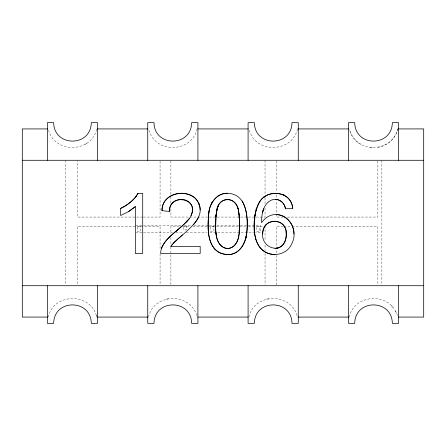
<?xml version="1.0" encoding="UTF-8"?>
<svg xmlns="http://www.w3.org/2000/svg" width="446" height="446" viewBox="0 0 446 446"><rect width="100%" height="100%" fill="white"/><g stroke="black" fill="none" stroke-linecap="round" stroke-linejoin="round"><path stroke-width="0.33" stroke-dasharray="2.23 1.67" d="M398.613 128.922L397.815 128.922C395.435 138.65 386.754 146.327 376.831 147.576M48.185 317.078C53.615 292.442 91.335 292.442 96.765 317.078L95.728 313.939M197.115 128.922C191.886 152.861 155.347 153.87 148.947 130.176M148.535 317.078C153.965 292.442 191.685 292.442 197.115 317.078M297.465 128.922C292.236 152.861 255.697 153.87 249.297 130.176M248.885 317.078C254.315 292.442 292.035 292.442 297.465 317.078M397.815 128.922C392.586 152.855 355.992 153.926 349.631 130.182C351.437 136.097 355.596 141.181 360.903 144.331M349.235 317.078C354.665 292.442 392.385 292.442 397.815 317.078M48.597 130.176C54.997 153.87 91.536 152.861 96.765 128.922L97.562 128.922M85.097 144.331L87.84 142.486M166.286 299.127L169.53 298.48M266.636 299.127L269.88 298.48M142.675 217.068L77.275 217.068L77.275 160.973M143.372 217.068L160.069 217.068L160.069 160.281M283.204 217.068L276.247 217.068L276.247 200.444M287.38 217.068L377.862 217.068L377.862 160.281M135.69 225.57L181.477 225.57M184.248 225.57L191.189 225.57M193.96 225.57L208.533 225.57M209.224 225.57L239.747 225.57M240.444 225.57L260.559 225.57L260.559 232.528L255.703 232.528M179.197 226.479L170.89 226.479L170.89 234.055M182.659 226.479L190.275 226.479M193.04 226.479L245.657 226.479M248.422 226.479L265.041 226.479L265.041 240.946M283.204 226.479L276.247 226.479L276.247 254.722M283.901 226.479L291.556 226.479M292.253 226.479L377.862 226.479L377.862 285.027M135.69 232.528L172.457 232.528M175.925 232.528L183.557 232.528M186.333 232.528L207.145 232.528M209.915 232.528L255.012 232.528M370.23 147.52L373.525 147.738M391.359 305.705L393.528 308.203M395.34 310.962L396.778 313.939M381.876 160.281L381.876 285.022M276.247 160.973L276.247 192.137M276.247 194.908L276.247 199.752M276.247 255.407L276.247 285.719M265.041 160.281L265.041 194.908M265.041 197.678L265.041 203.911M265.041 208.065L265.041 217.068L170.89 217.068L170.89 208.756M265.041 245.077L265.041 250.585M265.041 253.345L265.041 285.027M170.89 160.973L170.89 196.29M170.89 196.981L170.89 203.214M170.89 237.501L170.89 244.386M170.89 247.145L170.89 285.027M160.069 248.522L160.069 226.479L77.275 226.479L77.275 285.027M160.069 254.03L160.069 285.027M65.824 160.281L65.824 285.022M140.601 226.384L137.323 226.384L137.323 231.301L140.601 231.301L140.601 226.384M186.662 226.384L183.59 226.384L183.59 229.868L186.662 229.868L186.662 226.384M213.885 226.384L210.612 226.384L210.612 231.301L213.885 231.301L213.885 226.384M259.539 226.384L256.673 226.384L256.673 231.301L259.539 231.301L259.539 226.384"/><path stroke-width="0.67" d="M239.374 228.664L239.279 231.357L239.513 222.682M215.652 225.23C215.652 218.579 215.792 211.655 218.44 205.444L218.022 206.476M275.037 254.493C249.347 254.058 250.635 215.775 260.676 200.226C269.345 188.446 291.991 192.399 292.738 208.282L285.418 208.834C284.888 201.954 277.273 197.299 270.995 200.271C262.995 204.424 261.534 214.504 261.562 222.615C276.481 202.361 302.678 224.182 291.372 244.508C286.962 254.203 273.955 257.13 265.086 251.979C255.263 246.343 254.036 233.659 254.371 223.485M239.43 229.01C240.048 237.372 235.694 250.685 224.99 248.11C212.658 242.73 216.176 225.866 216.048 215.156M239.218 231.329L239.335 228.653M239.452 225.971L239.279 216.522L238.37 210.127M254.276 225.459L255.084 214.621M286.098 231.775C288.562 258.858 254.103 249.058 264.567 226.802C268.793 219.075 281.538 219.399 284.949 227.683C288.618 235.594 284.949 248.299 274.914 248.461M177.402 230.086C170.288 236.285 160.906 243.142 160.621 253.484L200.193 253.484L200.193 246.409L170.824 246.409C180.463 233.381 212.603 218.01 195.075 198.147C184.142 188.095 161.786 194.177 162.004 210.668L169.564 211.465C168.599 202.11 179.755 196.48 187.365 200.934C195.699 205.561 192.488 217.068 186.222 222.052L187.459 220.603M169.564 211.465C168.443 192.544 200.382 198.264 191.011 215.619M262.727 234.094C261.635 217.068 287.999 217.314 286.276 234.496M216.02 215.535L216.154 214.258M209.035 211.638C207.234 226.122 205.946 250.028 224.176 254.226C238.175 257.414 247.195 242.869 246.867 230.532C247.92 217.347 247.062 196.63 230.671 193.581C218.947 191.089 209.514 201.843 208.867 212.848M246.147 236.202L246.315 234.97M215.886 216.834L216.996 209.709M216.5 212.185C216.728 196.234 237.099 195.209 238.588 211.136M215.624 223.959C215.502 232.622 215.948 247.703 227.599 248.461C233.849 248.444 237.986 242.301 238.549 236.592M238.342 237.902C239.758 230.002 239.77 221.852 238.956 213.89M216.934 210.44L217.185 209.09M162.004 210.668C161.669 188.206 200.265 187.376 200.098 209.994M254.85 215.897C255.937 208.65 258.345 200.7 264.835 196.502M245.607 238.699L246.086 236.519L245.763 237.79M256.071 209.776L256.355 208.75M262.532 212.452L263.658 208.756M262.694 211.772L263.079 210.568M256.015 210.144L256.467 208.828M161.48 248.366C166.274 236.586 178.551 230.61 186.712 221.528M218.077 206.253C219.666 201.893 224.187 198.805 228.876 199.552C236.146 200.65 238.883 208.817 239.162 215.206M198.626 217.057L196.675 220.619L193.742 224.371M136.409 195.984L137.992 193.369L142.709 193.369L142.709 253.484L135.361 253.484L135.361 206.626L128.409 211.711L120.66 215.507L120.66 208.405C126.67 205.394 132.367 201.436 136.409 195.984C132.306 201.375 126.753 205.517 120.66 208.405M135.394 197.316L137.992 193.369M170.824 246.409L173.929 242.44L182.431 234.891M265.036 226.094L266.184 224.712M189.104 218.679L184.098 224.176L175.936 231.34M135.361 206.626L128.409 211.711M263.876 197.171L264.902 196.491M263.77 197.182C269.629 192.856 277.836 192.259 284.392 195.309L283.26 194.874M277.334 248.188L278.678 247.764M227.599 193.369C215.797 192.694 208.951 204.909 208.494 215.334C207.908 227.861 206.782 245.311 219.287 252.67C249.498 264.138 252.246 218.055 242.039 200.901M47.505 128.922L22.3 128.922L22.3 317.078L47.505 317.078M97.457 128.922L147.843 128.922M197.807 128.922L248.193 128.922M298.157 128.922L348.532 128.922M398.512 128.922L423.7 128.922L423.7 317.078L398.495 317.078M22.3 160.281L423.7 160.281M22.3 285.719L423.7 285.719M97.457 317.078L147.843 317.078M197.807 317.078L248.193 317.078M298.157 317.078L348.543 317.078M275.282 199.401C280.595 199.2 284.76 203.783 285.418 208.834M276.107 214.649C286.326 214.398 294.276 224.204 293.808 234.038M284.035 195.131C289.03 197.572 292.136 202.852 292.738 208.282M214.002 248.305L214.955 249.253M237.595 207.34L237.311 206.593L237.69 207.803M237.4 206.81L238.013 208.656M199.641 205.929L199.039 203.984L199.356 205.138M255.569 237.969L255.831 239.223M209.469 237.852L209.72 239.167M293.234 228.67L293.602 230.733M216.382 235.332L216.605 236.631M216.433 235.494L216.667 236.859M216.009 232.684L216.215 233.999M216.416 235.31L216.622 236.62M216.382 235.427L216.583 236.742M208.427 231.781L208.628 233.135M239.223 216.299L239.374 218.2M239.279 216.522L239.39 218.261M239.151 216.539L239.257 218.562M398.613 160.281L398.613 122.65L392.341 122.65C392.051 147.225 354.999 147.225 354.709 122.65L348.438 122.65L348.438 160.281M398.613 285.719L398.613 323.35L392.341 323.35C392.051 298.775 354.999 298.775 354.709 323.35L348.438 323.35L348.438 285.719M298.262 160.281L298.262 122.65L291.991 122.65C291.701 147.225 254.649 147.225 254.359 122.65L248.088 122.65L248.088 160.281M298.262 285.719L298.262 323.35L291.991 323.35C291.701 298.775 254.649 298.775 254.359 323.35L248.088 323.35L248.088 285.719M197.912 160.281L197.912 122.65L191.641 122.65C191.351 147.225 154.299 147.225 154.009 122.65L147.738 122.65L147.738 160.281M197.912 285.719L197.912 323.35L191.641 323.35C191.351 298.775 154.299 298.775 154.009 323.35L147.738 323.35L147.738 285.719M97.562 160.281L97.562 122.65L91.291 122.65C91.001 147.225 53.949 147.225 53.659 122.65L47.388 122.65L47.388 160.281M97.562 285.719L97.562 323.35L91.291 323.35C91.001 298.775 53.949 298.775 53.659 323.35L47.388 323.35L47.388 285.719M212.346 202.144L211.778 203.264L212.346 202.144M181.266 199.462L179.493 199.591L181.266 199.462"/></g></svg>
